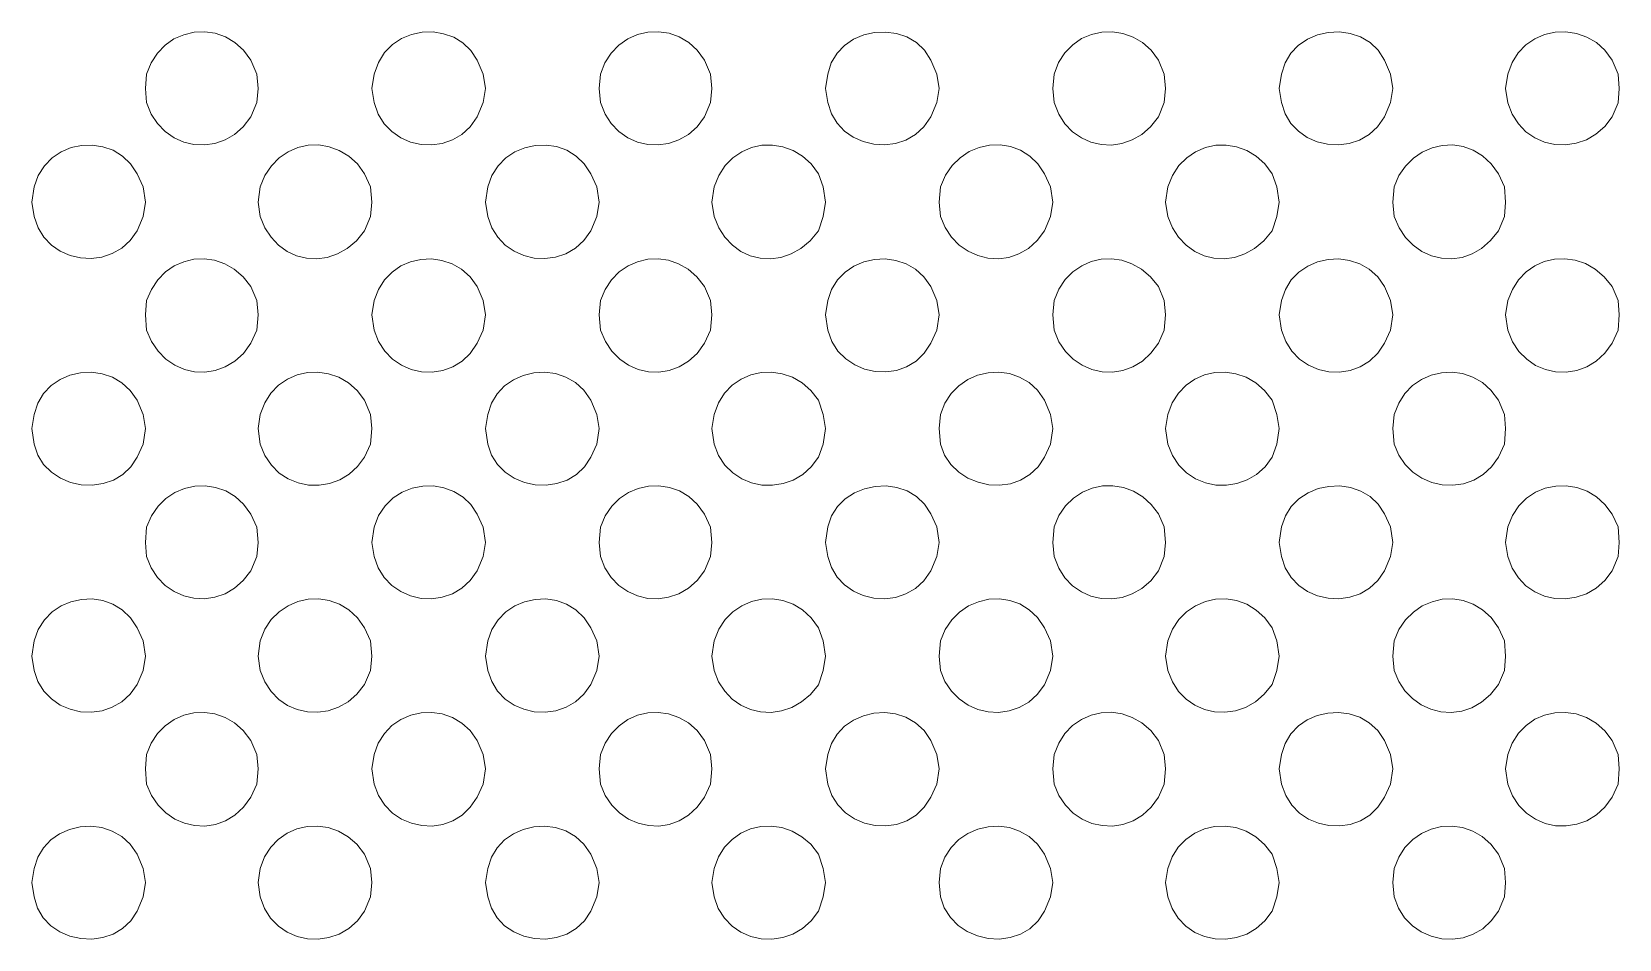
# Model space of a CAD drawing. Extents: x 0 to 242, y -13 to 199.
# Drawn here: x 70.66 to 105.99, y 53.58 to 73.77 of the extents above; entities that cross this region are included whole.
import ezdxf

# ---------------------------------------------------------------- set-up
doc = ezdxf.new("R2010")
doc.units = 0
doc.layers.add('GEOMETRY', color=7, linetype='Continuous')

msp = doc.modelspace()

# ---------------------------------------------------------------- linework, layer by layer
at = {"layer": 'GEOMETRY', "lineweight": 13}
for points in [[(75.698, 72.506), (75.671, 72.822), (75.539, 73.138), (75.376, 73.357), (75.185, 73.529), (74.973, 73.653), (74.746, 73.732), (74.511, 73.766), (74.275, 73.755), (74.046, 73.702), (73.828, 73.606), (73.63, 73.47), (73.458, 73.293), (73.319, 73.077), (73.219, 72.822), (73.194, 72.506), (73.219, 72.19), (73.322, 71.937), (73.462, 71.723), (73.633, 71.547), (73.829, 71.411), (74.044, 71.315), (74.272, 71.262), (74.505, 71.251), (74.738, 71.284), (74.964, 71.362), (75.177, 71.485), (75.371, 71.655), (75.539, 71.872), (75.671, 72.19), (75.698, 72.506)], [(80.759, 72.505), (80.706, 72.822), (80.575, 73.138), (80.434, 73.35), (80.258, 73.518), (80.053, 73.643), (79.828, 73.724), (79.592, 73.763), (79.352, 73.757), (79.116, 73.709), (78.892, 73.618), (78.688, 73.483), (78.513, 73.306), (78.375, 73.085), (78.281, 72.822), (78.229, 72.505), (78.281, 72.19), (78.373, 71.937), (78.507, 71.722), (78.677, 71.546), (78.875, 71.41), (79.093, 71.315), (79.325, 71.262), (79.562, 71.251), (79.797, 71.284), (80.024, 71.362), (80.234, 71.485), (80.42, 71.655), (80.575, 71.872), (80.706, 72.19), (80.759, 72.505)], [(85.794, 72.505), (85.768, 72.822), (85.636, 73.138), (85.472, 73.357), (85.281, 73.528), (85.069, 73.653), (84.843, 73.732), (84.608, 73.766), (84.373, 73.756), (84.143, 73.703), (83.926, 73.608), (83.728, 73.471), (83.556, 73.294), (83.416, 73.077), (83.316, 72.822), (83.289, 72.505), (83.316, 72.19), (83.419, 71.937), (83.559, 71.723), (83.73, 71.547), (83.926, 71.411), (84.141, 71.315), (84.368, 71.262), (84.601, 71.251), (84.833, 71.284), (85.06, 71.361), (85.273, 71.485), (85.467, 71.654), (85.636, 71.872), (85.768, 72.19), (85.794, 72.505)], [(90.855, 72.505), (90.802, 72.822), (90.67, 73.138), (90.528, 73.357), (90.347, 73.527), (90.137, 73.651), (89.906, 73.728), (89.663, 73.761), (89.417, 73.75), (89.177, 73.696), (88.951, 73.6), (88.75, 73.464), (88.581, 73.288), (88.453, 73.074), (88.376, 72.822), (88.325, 72.505), (88.376, 72.19), (88.455, 71.944), (88.582, 71.733), (88.748, 71.559), (88.944, 71.422), (89.164, 71.324), (89.399, 71.268), (89.641, 71.254), (89.882, 71.284), (90.113, 71.359), (90.327, 71.481), (90.515, 71.652), (90.67, 71.872), (90.802, 72.19), (90.855, 72.505)], [(95.89, 72.506), (95.864, 72.822), (95.733, 73.138), (95.572, 73.354), (95.382, 73.525), (95.17, 73.65), (94.944, 73.731), (94.709, 73.767), (94.474, 73.759), (94.243, 73.709), (94.025, 73.615), (93.826, 73.479), (93.653, 73.301), (93.512, 73.082), (93.411, 72.822), (93.385, 72.506), (93.411, 72.19), (93.514, 71.936), (93.653, 71.72), (93.823, 71.544), (94.018, 71.407), (94.231, 71.312), (94.457, 71.259), (94.689, 71.248), (94.922, 71.281), (95.149, 71.36), (95.364, 71.483), (95.56, 71.654), (95.733, 71.872), (95.864, 72.19), (95.89, 72.506)], [(100.952, 72.506), (100.899, 72.822), (100.767, 73.138), (100.625, 73.357), (100.444, 73.527), (100.233, 73.651), (100.002, 73.729), (99.759, 73.762), (99.512, 73.751), (99.272, 73.697), (99.047, 73.601), (98.845, 73.465), (98.677, 73.289), (98.55, 73.074), (98.474, 72.822), (98.421, 72.506), (98.474, 72.19), (98.554, 71.942), (98.681, 71.73), (98.847, 71.555), (99.044, 71.418), (99.263, 71.321), (99.497, 71.265), (99.738, 71.252), (99.978, 71.282), (100.209, 71.358), (100.423, 71.481), (100.611, 71.652), (100.767, 71.872), (100.899, 72.19), (100.952, 72.506)], [(105.987, 72.506), (105.96, 72.822), (105.829, 73.138), (105.669, 73.355), (105.479, 73.525), (105.266, 73.65), (105.036, 73.73), (104.798, 73.766), (104.559, 73.757), (104.326, 73.706), (104.106, 73.612), (103.907, 73.476), (103.736, 73.299), (103.601, 73.08), (103.508, 72.822), (103.457, 72.506), (103.508, 72.189), (103.605, 71.933), (103.742, 71.716), (103.912, 71.54), (104.109, 71.404), (104.326, 71.311), (104.555, 71.26), (104.791, 71.251), (105.027, 71.286), (105.255, 71.365), (105.469, 71.489), (105.663, 71.657), (105.829, 71.872), (105.96, 72.189), (105.987, 72.506)], [(73.194, 69.976), (73.14, 70.318), (73.008, 70.607), (72.86, 70.829), (72.679, 71.003), (72.471, 71.13), (72.246, 71.211), (72.009, 71.248), (71.771, 71.24), (71.537, 71.189), (71.316, 71.095), (71.116, 70.96), (70.944, 70.785), (70.807, 70.571), (70.715, 70.318), (70.663, 69.976), (70.715, 69.659), (70.803, 69.409), (70.934, 69.196), (71.102, 69.021), (71.299, 68.885), (71.517, 68.79), (71.749, 68.736), (71.987, 68.724), (72.224, 68.756), (72.452, 68.833), (72.664, 68.955), (72.852, 69.124), (73.008, 69.342), (73.14, 69.659), (73.194, 69.976)], [(78.228, 69.976), (78.202, 70.318), (78.07, 70.607), (77.908, 70.828), (77.718, 71.002), (77.507, 71.129), (77.282, 71.211), (77.048, 71.249), (76.814, 71.242), (76.584, 71.191), (76.367, 71.098), (76.168, 70.964), (75.995, 70.788), (75.853, 70.573), (75.749, 70.318), (75.698, 69.976), (75.749, 69.659), (75.852, 69.409), (75.989, 69.195), (76.156, 69.019), (76.346, 68.881), (76.555, 68.784), (76.776, 68.729), (77.005, 68.716), (77.235, 68.747), (77.463, 68.824), (77.681, 68.948), (77.886, 69.12), (78.07, 69.342), (78.202, 69.659), (78.228, 69.976)], [(83.289, 69.976), (83.237, 70.318), (83.105, 70.607), (82.956, 70.829), (82.775, 71.003), (82.567, 71.13), (82.342, 71.212), (82.106, 71.248), (81.867, 71.24), (81.634, 71.188), (81.413, 71.095), (81.213, 70.96), (81.041, 70.785), (80.904, 70.571), (80.812, 70.318), (80.759, 69.976), (80.812, 69.659), (80.9, 69.409), (81.032, 69.195), (81.2, 69.02), (81.396, 68.884), (81.614, 68.788), (81.845, 68.734), (82.083, 68.722), (82.32, 68.754), (82.547, 68.831), (82.759, 68.954), (82.947, 69.124), (83.105, 69.342), (83.237, 69.659), (83.289, 69.976)], [(88.325, 69.976), (88.272, 70.318), (88.166, 70.607), (88.004, 70.828), (87.814, 71.002), (87.603, 71.129), (87.378, 71.211), (87.144, 71.248), (86.91, 71.242), (86.68, 71.191), (86.463, 71.099), (86.264, 70.964), (86.09, 70.789), (85.949, 70.573), (85.846, 70.318), (85.794, 69.976), (85.846, 69.659), (85.948, 69.409), (86.085, 69.195), (86.252, 69.019), (86.442, 68.881), (86.65, 68.784), (86.871, 68.729), (87.1, 68.716), (87.331, 68.747), (87.558, 68.824), (87.777, 68.948), (87.981, 69.12), (88.166, 69.342), (88.272, 69.659), (88.325, 69.976)], [(93.385, 69.975), (93.332, 70.318), (93.201, 70.607), (93.05, 70.828), (92.869, 71.002), (92.664, 71.13), (92.442, 71.212), (92.21, 71.249), (91.975, 71.242), (91.744, 71.192), (91.524, 71.1), (91.32, 70.965), (91.141, 70.79), (90.992, 70.574), (90.881, 70.318), (90.855, 69.975), (90.881, 69.659), (90.987, 69.41), (91.129, 69.197), (91.301, 69.021), (91.498, 68.884), (91.713, 68.787), (91.94, 68.731), (92.172, 68.718), (92.404, 68.749), (92.629, 68.826), (92.841, 68.949), (93.034, 69.121), (93.201, 69.342), (93.332, 69.659), (93.385, 69.975)], [(98.421, 69.975), (98.369, 70.318), (98.263, 70.607), (98.1, 70.828), (97.91, 71.002), (97.7, 71.129), (97.474, 71.211), (97.241, 71.248), (97.007, 71.242), (96.777, 71.191), (96.56, 71.099), (96.362, 70.964), (96.188, 70.789), (96.046, 70.573), (95.943, 70.318), (95.891, 69.975), (95.943, 69.659), (96.046, 69.409), (96.183, 69.195), (96.35, 69.018), (96.54, 68.881), (96.748, 68.784), (96.969, 68.728), (97.198, 68.716), (97.428, 68.747), (97.656, 68.824), (97.874, 68.948), (98.078, 69.12), (98.263, 69.342), (98.369, 69.659), (98.421, 69.975)], [(103.457, 69.975), (103.43, 70.318), (103.298, 70.607), (103.136, 70.832), (102.947, 71.008), (102.738, 71.135), (102.514, 71.216), (102.283, 71.25), (102.05, 71.24), (101.822, 71.187), (101.605, 71.092), (101.406, 70.956), (101.231, 70.781), (101.086, 70.568), (100.979, 70.318), (100.952, 69.975), (100.979, 69.659), (101.089, 69.408), (101.232, 69.194), (101.403, 69.018), (101.597, 68.881), (101.808, 68.784), (102.031, 68.729), (102.259, 68.717), (102.488, 68.749), (102.712, 68.826), (102.925, 68.949), (103.122, 69.121), (103.298, 69.342), (103.43, 69.659), (103.457, 69.975)], [(75.698, 67.471), (75.671, 67.787), (75.539, 68.104), (75.366, 68.318), (75.169, 68.486), (74.956, 68.607), (74.731, 68.684), (74.501, 68.717), (74.271, 68.706), (74.047, 68.653), (73.835, 68.559), (73.64, 68.424), (73.469, 68.25), (73.326, 68.037), (73.219, 67.787), (73.194, 67.471), (73.219, 67.127), (73.33, 66.875), (73.475, 66.661), (73.65, 66.486), (73.847, 66.351), (74.062, 66.257), (74.287, 66.205), (74.518, 66.196), (74.747, 66.232), (74.97, 66.312), (75.18, 66.439), (75.372, 66.614), (75.539, 66.837), (75.671, 67.127), (75.698, 67.471)], [(80.759, 67.471), (80.706, 67.787), (80.575, 68.104), (80.415, 68.318), (80.227, 68.486), (80.016, 68.607), (79.791, 68.683), (79.557, 68.716), (79.323, 68.705), (79.094, 68.652), (78.877, 68.558), (78.681, 68.423), (78.512, 68.249), (78.376, 68.037), (78.281, 67.787), (78.229, 67.471), (78.281, 67.127), (78.38, 66.875), (78.52, 66.661), (78.693, 66.486), (78.891, 66.351), (79.109, 66.257), (79.339, 66.205), (79.574, 66.197), (79.807, 66.232), (80.03, 66.313), (80.237, 66.44), (80.421, 66.614), (80.575, 66.837), (80.706, 67.127), (80.759, 67.471)], [(85.794, 67.471), (85.768, 67.787), (85.636, 68.104), (85.462, 68.318), (85.266, 68.486), (85.053, 68.607), (84.828, 68.684), (84.598, 68.716), (84.368, 68.706), (84.143, 68.653), (83.931, 68.559), (83.736, 68.424), (83.565, 68.25), (83.423, 68.037), (83.316, 67.787), (83.289, 67.471), (83.316, 67.127), (83.426, 66.875), (83.572, 66.662), (83.747, 66.487), (83.944, 66.351), (84.158, 66.257), (84.384, 66.205), (84.614, 66.196), (84.844, 66.231), (85.067, 66.312), (85.277, 66.439), (85.469, 66.614), (85.636, 66.837), (85.768, 67.127), (85.794, 67.471)], [(90.855, 67.471), (90.802, 67.787), (90.67, 68.104), (90.516, 68.318), (90.33, 68.485), (90.118, 68.606), (89.89, 68.681), (89.652, 68.713), (89.412, 68.701), (89.178, 68.648), (88.959, 68.553), (88.761, 68.419), (88.593, 68.246), (88.462, 68.035), (88.376, 67.787), (88.325, 67.471), (88.376, 67.128), (88.467, 66.878), (88.603, 66.665), (88.774, 66.491), (88.974, 66.356), (89.195, 66.262), (89.429, 66.209), (89.668, 66.2), (89.904, 66.235), (90.131, 66.314), (90.339, 66.441), (90.521, 66.615), (90.67, 66.838), (90.802, 67.128), (90.855, 67.471)], [(95.89, 67.471), (95.864, 67.787), (95.733, 68.104), (95.557, 68.318), (95.359, 68.485), (95.144, 68.608), (94.919, 68.685), (94.689, 68.719), (94.46, 68.709), (94.237, 68.657), (94.026, 68.564), (93.832, 68.429), (93.661, 68.254), (93.519, 68.04), (93.411, 67.787), (93.385, 67.471), (93.411, 67.128), (93.52, 66.874), (93.664, 66.659), (93.838, 66.484), (94.036, 66.349), (94.251, 66.255), (94.478, 66.204), (94.71, 66.196), (94.941, 66.233), (95.165, 66.314), (95.375, 66.441), (95.567, 66.616), (95.733, 66.838), (95.864, 67.128), (95.89, 67.471)], [(100.952, 67.471), (100.899, 67.787), (100.767, 68.104), (100.612, 68.318), (100.425, 68.485), (100.213, 68.606), (99.985, 68.682), (99.747, 68.714), (99.507, 68.703), (99.274, 68.65), (99.055, 68.555), (98.858, 68.421), (98.69, 68.248), (98.56, 68.036), (98.474, 67.787), (98.421, 67.471), (98.474, 67.128), (98.567, 66.876), (98.703, 66.662), (98.874, 66.487), (99.074, 66.352), (99.294, 66.258), (99.526, 66.206), (99.764, 66.198), (100, 66.233), (100.225, 66.314), (100.433, 66.441), (100.616, 66.615), (100.767, 66.838), (100.899, 67.128), (100.952, 67.471)], [(105.987, 67.471), (105.96, 67.787), (105.829, 68.104), (105.653, 68.319), (105.454, 68.487), (105.237, 68.609), (105.009, 68.686), (104.776, 68.718), (104.544, 68.708), (104.319, 68.655), (104.106, 68.561), (103.913, 68.426), (103.745, 68.251), (103.608, 68.038), (103.508, 67.787), (103.457, 67.471), (103.508, 67.128), (103.611, 66.873), (103.753, 66.657), (103.927, 66.482), (104.125, 66.347), (104.343, 66.255), (104.572, 66.204), (104.806, 66.198), (105.04, 66.235), (105.265, 66.316), (105.476, 66.444), (105.666, 66.617), (105.829, 66.838), (105.96, 67.128), (105.987, 67.471)], [(73.194, 64.941), (73.14, 65.256), (73.008, 65.573), (72.856, 65.79), (72.671, 65.96), (72.459, 66.083), (72.23, 66.16), (71.99, 66.193), (71.749, 66.182), (71.514, 66.128), (71.293, 66.033), (71.095, 65.897), (70.927, 65.721), (70.798, 65.507), (70.715, 65.256), (70.663, 64.941), (70.715, 64.597), (70.797, 64.35), (70.928, 64.141), (71.099, 63.969), (71.301, 63.837), (71.527, 63.745), (71.766, 63.693), (72.011, 63.684), (72.252, 63.718), (72.481, 63.797), (72.689, 63.92), (72.868, 64.09), (73.008, 64.307), (73.14, 64.597), (73.194, 64.941)], [(78.228, 64.941), (78.202, 65.256), (78.07, 65.573), (77.903, 65.788), (77.709, 65.957), (77.494, 66.081), (77.266, 66.16), (77.031, 66.195), (76.796, 66.186), (76.567, 66.134), (76.351, 66.041), (76.154, 65.905), (75.984, 65.729), (75.847, 65.512), (75.749, 65.256), (75.698, 64.941), (75.749, 64.597), (75.852, 64.341), (75.995, 64.126), (76.17, 63.952), (76.371, 63.821), (76.591, 63.732), (76.822, 63.685), (77.058, 63.68), (77.292, 63.719), (77.518, 63.801), (77.727, 63.926), (77.914, 64.094), (78.07, 64.307), (78.202, 64.597), (78.228, 64.941)], [(83.289, 64.941), (83.237, 65.256), (83.105, 65.573), (82.948, 65.794), (82.759, 65.965), (82.545, 66.087), (82.315, 66.163), (82.075, 66.194), (81.834, 66.18), (81.6, 66.124), (81.381, 66.027), (81.185, 65.89), (81.019, 65.715), (80.892, 65.503), (80.812, 65.256), (80.759, 64.941), (80.812, 64.597), (80.895, 64.35), (81.026, 64.14), (81.197, 63.968), (81.399, 63.836), (81.624, 63.744), (81.863, 63.692), (82.106, 63.683), (82.347, 63.717), (82.576, 63.796), (82.784, 63.919), (82.963, 64.089), (83.105, 64.307), (83.237, 64.597), (83.289, 64.941)], [(88.325, 64.94), (88.272, 65.256), (88.166, 65.573), (87.999, 65.788), (87.805, 65.957), (87.59, 66.081), (87.362, 66.16), (87.127, 66.195), (86.892, 66.186), (86.663, 66.134), (86.447, 66.041), (86.251, 65.905), (86.081, 65.729), (85.943, 65.512), (85.846, 65.256), (85.794, 64.94), (85.846, 64.597), (85.946, 64.343), (86.087, 64.13), (86.26, 63.957), (86.46, 63.825), (86.679, 63.734), (86.91, 63.686), (87.146, 63.68), (87.381, 63.717), (87.607, 63.797), (87.818, 63.922), (88.006, 64.092), (88.166, 64.307), (88.272, 64.597), (88.325, 64.94)], [(93.385, 64.94), (93.332, 65.256), (93.201, 65.573), (93.043, 65.792), (92.855, 65.963), (92.643, 66.086), (92.416, 66.163), (92.18, 66.195), (91.942, 66.183), (91.71, 66.128), (91.491, 66.031), (91.291, 65.895), (91.118, 65.719), (90.979, 65.506), (90.881, 65.256), (90.855, 64.94), (90.881, 64.597), (90.976, 64.353), (91.115, 64.145), (91.29, 63.974), (91.495, 63.84), (91.72, 63.747), (91.958, 63.693), (92.2, 63.682), (92.439, 63.715), (92.667, 63.792), (92.875, 63.916), (93.056, 64.087), (93.201, 64.307), (93.332, 64.597), (93.385, 64.94)], [(98.421, 64.94), (98.369, 65.256), (98.263, 65.573), (98.095, 65.788), (97.901, 65.957), (97.687, 66.081), (97.459, 66.16), (97.224, 66.195), (96.989, 66.186), (96.76, 66.135), (96.544, 66.041), (96.348, 65.906), (96.178, 65.729), (96.04, 65.512), (95.943, 65.256), (95.891, 64.94), (95.943, 64.597), (96.044, 64.342), (96.185, 64.128), (96.36, 63.955), (96.56, 63.823), (96.779, 63.733), (97.01, 63.685), (97.246, 63.68), (97.481, 63.717), (97.707, 63.799), (97.917, 63.923), (98.105, 64.093), (98.263, 64.307), (98.369, 64.597), (98.421, 64.94)], [(103.457, 64.94), (103.43, 65.256), (103.298, 65.573), (103.133, 65.792), (102.941, 65.963), (102.728, 66.087), (102.502, 66.164), (102.268, 66.196), (102.033, 66.184), (101.804, 66.129), (101.587, 66.033), (101.39, 65.897), (101.218, 65.721), (101.079, 65.507), (100.979, 65.256), (100.952, 64.94), (100.979, 64.597), (101.079, 64.351), (101.22, 64.141), (101.395, 63.969), (101.596, 63.836), (101.817, 63.743), (102.05, 63.691), (102.287, 63.681), (102.523, 63.715), (102.749, 63.793), (102.958, 63.917), (103.143, 64.088), (103.298, 64.307), (103.43, 64.597), (103.457, 64.94)], [(75.698, 62.409), (75.671, 62.751), (75.539, 63.041), (75.377, 63.258), (75.187, 63.428), (74.978, 63.553), (74.755, 63.633), (74.524, 63.669), (74.291, 63.661), (74.064, 63.611), (73.847, 63.519), (73.648, 63.387), (73.473, 63.214), (73.328, 63.002), (73.219, 62.751), (73.194, 62.409), (73.219, 62.093), (73.321, 61.841), (73.462, 61.626), (73.633, 61.451), (73.83, 61.315), (74.045, 61.22), (74.272, 61.166), (74.506, 61.155), (74.739, 61.188), (74.965, 61.266), (75.178, 61.389), (75.371, 61.559), (75.539, 61.776), (75.671, 62.093), (75.698, 62.409)], [(80.759, 62.409), (80.706, 62.751), (80.575, 63.041), (80.435, 63.252), (80.26, 63.419), (80.058, 63.544), (79.836, 63.626), (79.603, 63.666), (79.365, 63.663), (79.131, 63.617), (78.908, 63.529), (78.704, 63.399), (78.526, 63.225), (78.382, 63.01), (78.281, 62.751), (78.229, 62.409), (78.281, 62.093), (78.373, 61.84), (78.508, 61.625), (78.677, 61.45), (78.875, 61.314), (79.093, 61.219), (79.325, 61.165), (79.562, 61.155), (79.797, 61.188), (80.023, 61.266), (80.233, 61.389), (80.419, 61.559), (80.575, 61.776), (80.706, 62.093), (80.759, 62.409)], [(85.794, 62.409), (85.768, 62.751), (85.636, 63.041), (85.473, 63.258), (85.284, 63.428), (85.075, 63.553), (84.852, 63.633), (84.62, 63.668), (84.388, 63.661), (84.16, 63.611), (83.944, 63.519), (83.744, 63.387), (83.569, 63.214), (83.424, 63.002), (83.316, 62.751), (83.289, 62.409), (83.316, 62.093), (83.418, 61.841), (83.558, 61.626), (83.73, 61.45), (83.926, 61.314), (84.141, 61.219), (84.369, 61.165), (84.602, 61.155), (84.835, 61.188), (85.061, 61.265), (85.274, 61.389), (85.468, 61.559), (85.636, 61.776), (85.768, 62.093), (85.794, 62.409)], [(90.855, 62.409), (90.802, 62.752), (90.67, 63.042), (90.528, 63.26), (90.349, 63.429), (90.141, 63.553), (89.913, 63.631), (89.673, 63.665), (89.429, 63.655), (89.191, 63.604), (88.967, 63.511), (88.764, 63.379), (88.593, 63.208), (88.461, 62.998), (88.376, 62.752), (88.325, 62.409), (88.376, 62.093), (88.456, 61.848), (88.582, 61.637), (88.748, 61.462), (88.945, 61.325), (89.165, 61.228), (89.4, 61.171), (89.642, 61.157), (89.883, 61.187), (90.114, 61.263), (90.327, 61.385), (90.516, 61.556), (90.67, 61.776), (90.802, 62.093), (90.855, 62.409)], [(95.89, 62.409), (95.864, 62.752), (95.733, 63.042), (95.573, 63.256), (95.385, 63.425), (95.176, 63.55), (94.953, 63.631), (94.721, 63.669), (94.488, 63.664), (94.259, 63.617), (94.042, 63.527), (93.842, 63.395), (93.666, 63.222), (93.52, 63.007), (93.411, 62.752), (93.385, 62.409), (93.411, 62.093), (93.514, 61.839), (93.653, 61.624), (93.823, 61.447), (94.018, 61.311), (94.232, 61.215), (94.458, 61.162), (94.69, 61.152), (94.923, 61.185), (95.15, 61.263), (95.364, 61.387), (95.561, 61.558), (95.733, 61.776), (95.864, 62.093), (95.89, 62.409)], [(100.952, 62.409), (100.899, 62.752), (100.767, 63.042), (100.625, 63.259), (100.446, 63.429), (100.238, 63.552), (100.009, 63.631), (99.769, 63.665), (99.525, 63.656), (99.287, 63.605), (99.062, 63.513), (98.86, 63.38), (98.689, 63.209), (98.557, 62.999), (98.474, 62.752), (98.421, 62.409), (98.474, 62.093), (98.556, 61.842), (98.686, 61.628), (98.854, 61.452), (99.053, 61.317), (99.274, 61.221), (99.509, 61.168), (99.75, 61.157), (99.99, 61.189), (100.22, 61.267), (100.431, 61.389), (100.616, 61.559), (100.767, 61.776), (100.899, 62.093), (100.952, 62.409)], [(105.987, 62.409), (105.96, 62.752), (105.829, 63.041), (105.669, 63.256), (105.481, 63.425), (105.27, 63.55), (105.044, 63.631), (104.809, 63.669), (104.573, 63.663), (104.342, 63.615), (104.124, 63.524), (103.924, 63.393), (103.75, 63.22), (103.609, 63.006), (103.508, 62.752), (103.457, 62.409), (103.508, 62.093), (103.605, 61.837), (103.742, 61.62), (103.912, 61.443), (104.109, 61.308), (104.326, 61.214), (104.556, 61.163), (104.792, 61.154), (105.028, 61.189), (105.256, 61.268), (105.47, 61.392), (105.664, 61.561), (105.829, 61.776), (105.96, 62.093), (105.987, 62.409)], [(73.194, 59.878), (73.14, 60.221), (73.008, 60.512), (72.859, 60.734), (72.676, 60.908), (72.468, 61.035), (72.242, 61.116), (72.007, 61.151), (71.768, 61.143), (71.535, 61.091), (71.315, 60.998), (71.115, 60.863), (70.943, 60.688), (70.807, 60.474), (70.715, 60.221), (70.663, 59.878), (70.715, 59.562), (70.801, 59.313), (70.933, 59.101), (71.101, 58.927), (71.298, 58.792), (71.517, 58.698), (71.75, 58.644), (71.989, 58.633), (72.227, 58.666), (72.455, 58.742), (72.667, 58.864), (72.854, 59.031), (73.008, 59.246), (73.14, 59.562), (73.194, 59.878)], [(78.228, 59.878), (78.202, 60.221), (78.07, 60.512), (77.909, 60.733), (77.719, 60.906), (77.508, 61.033), (77.282, 61.114), (77.048, 61.151), (76.813, 61.144), (76.583, 61.093), (76.365, 61), (76.166, 60.866), (75.993, 60.691), (75.851, 60.476), (75.749, 60.221), (75.698, 59.878), (75.749, 59.562), (75.852, 59.308), (75.991, 59.093), (76.161, 58.918), (76.356, 58.784), (76.57, 58.69), (76.796, 58.639), (77.028, 58.63), (77.261, 58.665), (77.487, 58.743), (77.702, 58.865), (77.898, 59.033), (78.07, 59.246), (78.202, 59.562), (78.228, 59.878)], [(83.289, 59.878), (83.237, 60.221), (83.105, 60.512), (82.955, 60.734), (82.772, 60.908), (82.564, 61.035), (82.338, 61.116), (82.102, 61.151), (81.864, 61.143), (81.631, 61.091), (81.411, 60.998), (81.211, 60.863), (81.04, 60.688), (80.904, 60.473), (80.812, 60.221), (80.759, 59.878), (80.812, 59.562), (80.898, 59.313), (81.029, 59.1), (81.197, 58.926), (81.394, 58.792), (81.613, 58.697), (81.846, 58.644), (82.085, 58.633), (82.322, 58.665), (82.551, 58.741), (82.763, 58.863), (82.95, 59.031), (83.105, 59.246), (83.237, 59.562), (83.289, 59.878)], [(88.325, 59.878), (88.272, 60.221), (88.166, 60.512), (88.004, 60.732), (87.814, 60.906), (87.603, 61.033), (87.377, 61.114), (87.143, 61.151), (86.908, 61.144), (86.679, 61.094), (86.462, 61.001), (86.263, 60.867), (86.09, 60.691), (85.948, 60.476), (85.846, 60.221), (85.794, 59.878), (85.846, 59.562), (85.945, 59.311), (86.082, 59.098), (86.25, 58.923), (86.443, 58.788), (86.656, 58.693), (86.882, 58.64), (87.114, 58.629), (87.348, 58.662), (87.576, 58.739), (87.792, 58.861), (87.991, 59.03), (88.166, 59.245), (88.272, 59.562), (88.325, 59.878)], [(93.385, 59.878), (93.332, 60.221), (93.201, 60.511), (93.045, 60.737), (92.859, 60.912), (92.651, 61.04), (92.427, 61.12), (92.195, 61.154), (91.96, 61.144), (91.729, 61.091), (91.51, 60.996), (91.309, 60.86), (91.133, 60.685), (90.988, 60.471), (90.881, 60.221), (90.855, 59.878), (90.881, 59.562), (90.984, 59.314), (91.125, 59.102), (91.298, 58.928), (91.496, 58.792), (91.713, 58.696), (91.942, 58.642), (92.176, 58.629), (92.41, 58.66), (92.636, 58.736), (92.847, 58.858), (93.038, 59.028), (93.201, 59.245), (93.332, 59.562), (93.385, 59.878)], [(98.421, 59.878), (98.369, 60.221), (98.263, 60.511), (98.1, 60.732), (97.91, 60.905), (97.699, 61.033), (97.474, 61.114), (97.24, 61.151), (97.006, 61.144), (96.777, 61.094), (96.559, 61.001), (96.361, 60.867), (96.187, 60.691), (96.046, 60.476), (95.943, 60.221), (95.891, 59.878), (95.943, 59.562), (96.043, 59.31), (96.18, 59.096), (96.349, 58.922), (96.542, 58.787), (96.755, 58.693), (96.981, 58.64), (97.213, 58.63), (97.446, 58.663), (97.674, 58.74), (97.89, 58.863), (98.088, 59.031), (98.263, 59.246), (98.369, 59.562), (98.421, 59.878)], [(103.457, 59.878), (103.43, 60.221), (103.298, 60.511), (103.136, 60.736), (102.947, 60.912), (102.738, 61.039), (102.514, 61.12), (102.283, 61.154), (102.05, 61.144), (101.822, 61.091), (101.605, 60.995), (101.406, 60.86), (101.231, 60.684), (101.086, 60.471), (100.979, 60.221), (100.952, 59.878), (100.979, 59.562), (101.081, 59.318), (101.219, 59.108), (101.388, 58.934), (101.582, 58.797), (101.794, 58.7), (102.019, 58.643), (102.25, 58.628), (102.482, 58.658), (102.709, 58.733), (102.924, 58.855), (103.123, 59.025), (103.298, 59.246), (103.43, 59.562), (103.457, 59.878)], [(75.698, 57.373), (75.671, 57.69), (75.539, 58.006), (75.371, 58.224), (75.177, 58.394), (74.964, 58.517), (74.738, 58.595), (74.506, 58.628), (74.273, 58.617), (74.046, 58.564), (73.831, 58.469), (73.635, 58.333), (73.463, 58.157), (73.322, 57.943), (73.219, 57.69), (73.194, 57.373), (73.219, 57.031), (73.329, 56.78), (73.474, 56.566), (73.649, 56.391), (73.847, 56.255), (74.061, 56.161), (74.287, 56.109), (74.518, 56.1), (74.749, 56.136), (74.972, 56.217), (75.182, 56.344), (75.373, 56.518), (75.539, 56.741), (75.671, 57.031), (75.698, 57.373)], [(80.759, 57.373), (80.706, 57.69), (80.575, 58.005), (80.42, 58.222), (80.235, 58.392), (80.025, 58.516), (79.799, 58.594), (79.564, 58.628), (79.327, 58.618), (79.096, 58.565), (78.877, 58.47), (78.679, 58.335), (78.509, 58.159), (78.373, 57.944), (78.281, 57.69), (78.229, 57.373), (78.281, 57.031), (78.38, 56.779), (78.519, 56.565), (78.692, 56.39), (78.891, 56.255), (79.11, 56.161), (79.34, 56.109), (79.575, 56.1), (79.808, 56.136), (80.031, 56.217), (80.238, 56.344), (80.422, 56.518), (80.575, 56.741), (80.706, 57.031), (80.759, 57.373)], [(85.794, 57.373), (85.768, 57.69), (85.636, 58.005), (85.468, 58.223), (85.274, 58.393), (85.061, 58.517), (84.835, 58.595), (84.603, 58.628), (84.37, 58.617), (84.143, 58.564), (83.928, 58.469), (83.732, 58.333), (83.56, 58.157), (83.419, 57.943), (83.316, 57.69), (83.289, 57.373), (83.316, 57.031), (83.425, 56.78), (83.57, 56.566), (83.744, 56.391), (83.942, 56.256), (84.158, 56.162), (84.384, 56.11), (84.616, 56.101), (84.846, 56.136), (85.069, 56.216), (85.28, 56.343), (85.47, 56.518), (85.636, 56.741), (85.768, 57.031), (85.794, 57.373)], [(90.855, 57.374), (90.802, 57.69), (90.67, 58.006), (90.517, 58.226), (90.329, 58.397), (90.116, 58.519), (89.885, 58.595), (89.644, 58.625), (89.402, 58.611), (89.167, 58.555), (88.946, 58.458), (88.749, 58.322), (88.583, 58.147), (88.456, 57.936), (88.376, 57.69), (88.325, 57.374), (88.376, 57.031), (88.466, 56.782), (88.601, 56.569), (88.773, 56.395), (88.973, 56.26), (89.194, 56.166), (89.429, 56.113), (89.668, 56.104), (89.905, 56.138), (90.132, 56.218), (90.34, 56.345), (90.522, 56.519), (90.67, 56.741), (90.802, 57.031), (90.855, 57.374)], [(95.89, 57.374), (95.864, 57.69), (95.733, 58.006), (95.562, 58.224), (95.365, 58.394), (95.151, 58.518), (94.924, 58.597), (94.692, 58.63), (94.459, 58.62), (94.233, 58.567), (94.019, 58.472), (93.824, 58.336), (93.653, 58.16), (93.514, 57.944), (93.411, 57.69), (93.385, 57.374), (93.411, 57.031), (93.518, 56.778), (93.662, 56.563), (93.836, 56.388), (94.034, 56.253), (94.25, 56.16), (94.478, 56.109), (94.711, 56.101), (94.943, 56.137), (95.168, 56.218), (95.378, 56.345), (95.569, 56.519), (95.733, 56.741), (95.864, 57.031), (95.89, 57.374)], [(100.952, 57.373), (100.899, 57.69), (100.767, 58.006), (100.612, 58.226), (100.424, 58.397), (100.211, 58.52), (99.98, 58.596), (99.74, 58.627), (99.499, 58.614), (99.265, 58.559), (99.045, 58.462), (98.848, 58.326), (98.682, 58.151), (98.554, 57.939), (98.474, 57.69), (98.421, 57.373), (98.474, 57.031), (98.566, 56.778), (98.702, 56.564), (98.874, 56.389), (99.074, 56.254), (99.294, 56.161), (99.528, 56.11), (99.766, 56.102), (100.002, 56.138), (100.228, 56.219), (100.436, 56.346), (100.618, 56.52), (100.767, 56.741), (100.899, 57.031), (100.952, 57.373)], [(105.987, 57.373), (105.96, 57.69), (105.829, 58.006), (105.664, 58.221), (105.471, 58.39), (105.257, 58.514), (105.029, 58.593), (104.793, 58.628), (104.557, 58.619), (104.327, 58.568), (104.11, 58.475), (103.913, 58.34), (103.742, 58.163), (103.605, 57.947), (103.508, 57.69), (103.457, 57.373), (103.508, 57.03), (103.611, 56.776), (103.752, 56.56), (103.926, 56.385), (104.125, 56.251), (104.342, 56.158), (104.572, 56.108), (104.807, 56.102), (105.041, 56.139), (105.267, 56.22), (105.478, 56.348), (105.667, 56.521), (105.829, 56.741), (105.96, 57.03), (105.987, 57.373)], [(73.194, 54.844), (73.14, 55.159), (73.008, 55.477), (72.853, 55.697), (72.664, 55.868), (72.45, 55.99), (72.22, 56.066), (71.979, 56.096), (71.738, 56.083), (71.504, 56.027), (71.284, 55.93), (71.087, 55.793), (70.922, 55.618), (70.795, 55.406), (70.715, 55.159), (70.663, 54.844), (70.715, 54.527), (70.792, 54.274), (70.92, 54.06), (71.088, 53.883), (71.289, 53.747), (71.514, 53.651), (71.754, 53.598), (71.999, 53.587), (72.242, 53.62), (72.473, 53.697), (72.683, 53.821), (72.865, 53.992), (73.008, 54.211), (73.14, 54.527), (73.194, 54.844)], [(78.228, 54.844), (78.202, 55.159), (78.07, 55.477), (77.9, 55.694), (77.704, 55.864), (77.488, 55.987), (77.259, 56.065), (77.024, 56.099), (76.789, 56.089), (76.56, 56.036), (76.345, 55.941), (76.149, 55.805), (75.981, 55.628), (75.845, 55.413), (75.749, 55.159), (75.698, 54.844), (75.749, 54.527), (75.843, 54.268), (75.979, 54.05), (76.15, 53.873), (76.349, 53.737), (76.568, 53.643), (76.801, 53.591), (77.039, 53.583), (77.276, 53.619), (77.505, 53.699), (77.719, 53.824), (77.91, 53.994), (78.07, 54.211), (78.202, 54.527), (78.228, 54.844)], [(83.289, 54.844), (83.237, 55.159), (83.105, 55.477), (82.949, 55.697), (82.76, 55.868), (82.546, 55.991), (82.316, 56.066), (82.076, 56.097), (81.834, 56.083), (81.6, 56.027), (81.381, 55.93), (81.184, 55.794), (81.019, 55.618), (80.892, 55.406), (80.812, 55.159), (80.759, 54.844), (80.812, 54.527), (80.89, 54.274), (81.018, 54.059), (81.186, 53.883), (81.387, 53.746), (81.611, 53.651), (81.85, 53.597), (82.095, 53.586), (82.337, 53.619), (82.568, 53.697), (82.778, 53.821), (82.96, 53.992), (83.105, 54.211), (83.237, 54.527), (83.289, 54.844)], [(88.325, 54.844), (88.272, 55.159), (88.166, 55.477), (87.996, 55.694), (87.8, 55.864), (87.584, 55.987), (87.355, 56.065), (87.119, 56.099), (86.884, 56.088), (86.655, 56.035), (86.44, 55.94), (86.245, 55.804), (86.076, 55.628), (85.941, 55.413), (85.846, 55.159), (85.794, 54.844), (85.846, 54.527), (85.939, 54.269), (86.074, 54.051), (86.245, 53.874), (86.444, 53.738), (86.663, 53.644), (86.896, 53.592), (87.134, 53.584), (87.372, 53.619), (87.601, 53.699), (87.815, 53.824), (88.006, 53.994), (88.166, 54.21), (88.272, 54.527), (88.325, 54.844)], [(93.385, 54.844), (93.332, 55.159), (93.201, 55.476), (93.043, 55.695), (92.855, 55.866), (92.644, 55.989), (92.417, 56.066), (92.181, 56.098), (91.944, 56.086), (91.711, 56.031), (91.492, 55.935), (91.292, 55.798), (91.119, 55.623), (90.98, 55.409), (90.881, 55.159), (90.855, 54.844), (90.881, 54.527), (90.969, 54.278), (91.104, 54.065), (91.277, 53.889), (91.48, 53.752), (91.706, 53.655), (91.945, 53.599), (92.19, 53.586), (92.431, 53.618), (92.661, 53.694), (92.872, 53.817), (93.055, 53.989), (93.201, 54.21), (93.332, 54.527), (93.385, 54.844)], [(98.421, 54.844), (98.369, 55.159), (98.263, 55.476), (98.094, 55.693), (97.898, 55.863), (97.683, 55.987), (97.454, 56.065), (97.219, 56.099), (96.984, 56.089), (96.755, 56.036), (96.54, 55.941), (96.344, 55.805), (96.175, 55.629), (96.039, 55.413), (95.943, 55.159), (95.891, 54.844), (95.943, 54.527), (96.037, 54.268), (96.173, 54.05), (96.344, 53.872), (96.542, 53.736), (96.761, 53.642), (96.993, 53.591), (97.232, 53.583), (97.469, 53.619), (97.698, 53.699), (97.911, 53.823), (98.102, 53.994), (98.263, 54.21), (98.369, 54.527), (98.421, 54.844)], [(103.457, 54.844), (103.43, 55.159), (103.298, 55.476), (103.132, 55.696), (102.939, 55.867), (102.727, 55.99), (102.5, 56.067), (102.266, 56.099), (102.032, 56.087), (101.804, 56.033), (101.588, 55.936), (101.391, 55.8), (101.219, 55.624), (101.08, 55.41), (100.979, 55.159), (100.952, 54.844), (100.979, 54.527), (101.074, 54.275), (101.211, 54.06), (101.384, 53.883), (101.583, 53.746), (101.803, 53.65), (102.036, 53.595), (102.275, 53.583), (102.512, 53.616), (102.74, 53.693), (102.952, 53.817), (103.14, 53.989), (103.298, 54.21), (103.43, 54.527), (103.457, 54.844)]]:
    msp.add_lwpolyline(points, close=True, dxfattribs=at)

doc.saveas('drawing.dxf')
